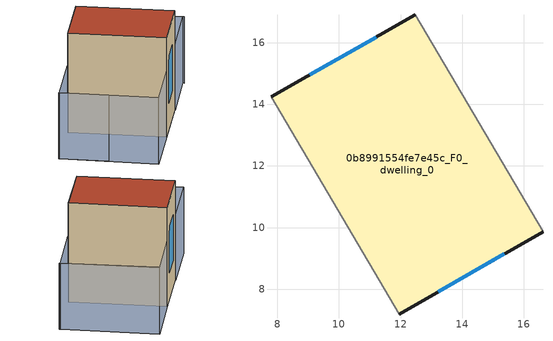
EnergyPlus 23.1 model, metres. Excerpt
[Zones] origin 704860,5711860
0b8991554fe7e45c_F0_dwelling_0
 floor ground (EU_floor_Construction): 12.47,16.9 16.62,9.87 11.96,7.19 7.79,14.24 z0
 wall outside (EU_wall_Construction): 12.47,16.9 7.79,14.24 / 11.96,7.19 16.62,9.87 z0:9
 wall adiabatic (EU_wall_Construction): 16.62,9.87 12.47,16.9 / 7.79,14.24 11.96,7.19 z0:9
 window (EU_Window_Construction): 11.21,16.19 9.05,14.96 / 13.22,7.91 15.37,9.14 z2.43:6.57
 roof outside (EU_roof_Construction): 16.62,9.87 12.47,16.9 7.79,14.24 11.96,7.19 z9
shading: 3.2,11.67 7.32,4.54 / 21.35,12.45 17.1,19.53 / 7.34,4.52 3.21,11.64 / 3.21,11.64 7.84,14.32 / 7.84,14.32 11.96,7.19 / 11.96,7.19 7.34,4.52 / 16.66,9.81 12.47,16.9 / 12.47,16.9 17.12,19.64 / 17.12,19.64 21.3,12.55 / 21.3,12.55 16.66,9.81 z0:6
[Building]
EU S2 Campaign: North Axis=0; Terrain=City; Solar Distribution=FullExterior
[Site:Location]
London: Latitude=51.5; Longitude=-0.5; Time Zone=0; Elevation=25
[SizingPeriod:WeatherFileDays]
AnnualSizingPeriod: Begin Month=1; Begin Day of Month=1; End Month=12; End Day of Month=31; Day of Week for Start Day=Monday; Use Weather File Daylight Saving Period=No; Use Weather File Rain and Snow Indicators=No
[MATERIAL]
EU_InternalMass_Material: Roughness=MediumRough; Thickness=0.1; Conductivity=1; Density=1800; Specific Heat=900; Thermal Absorptance=0.9; Solar Absorptance=0.7; Visible Absorptance=0.7
[MATERIAL:NOMASS] Roughness=MediumRough; Thermal Absorptance=0.9; Solar Absorptance=0.7; Visible Absorptance=0.7
Name | Thermal Resistance
EU_wall_NoMass | 0.555556
EU_roof_NoMass | 0.510204
EU_floor_NoMass | 1.68919
[WINDOWMATERIAL:SIMPLEGLAZINGSYSTEM]
EU_Window_SimpleGlazing: UFactor=3.96; Solar Heat Gain Coefficient=0.85; Visible Transmittance=0.85
[CONSTRUCTION]
EU_wall_Construction: EU_wall_NoMass
EU_roof_Construction: EU_roof_NoMass
EU_floor_Construction: EU_floor_NoMass
EU_InternalMass_Construction: EU_InternalMass_Material
EU_Window_Construction: EU_Window_SimpleGlazing
[ZONE]
0b8991554fe7e45c_F0_dwelling_0: Type=1; Multiplier=1; Ceiling Height=autocalculate; Volume=396.02; Floor Area=autocalculate; Part of Total Floor Area=Yes
[INTERNALMASS]
0b8991554fe7e45c_F0_dwelling_0_EU_InternalMass: Construction=EU_InternalMass_Construction; Zone or ZoneList=0b8991554fe7e45c_F0_dwelling_0; Surface Area=44.0023
[OTHEREQUIPMENT]
EU_Step8_InternalGain_0b8991554fe7e45c_F0_dwelling_0_f000: Fuel Type=Electricity; Zone or ZoneList or Space or SpaceList=0b8991554fe7e45c_F0_dwelling_0; Schedule=EU_Step8_GainSchedule_0b8991554fe7e45c_F0_dwelling_0_f000; Design Level Calculation Method=Watts/Area; Power per Zone Floor Area=1; Fraction Latent=0; Fraction Radiant=0; Fraction Lost=0; Carbon Dioxide Generation Rate=0; EndUse Subcategory=EU_Step8_InternalGains
[ZONEVENTILATION:DESIGNFLOWRATE]
EU_ConstantAir_0b8991554fe7e45c_F0_dwelling_0: Zone or ZoneList or Space or SpaceList=0b8991554fe7e45c_F0_dwelling_0; Schedule=EU_AlwaysOn; Design Flow Rate Calculation Method=AirChanges/Hour; Air Changes per Hour=0.48; Ventilation Type=Natural; Fan Pressure Rise=0; Fan Total Efficiency=1; Constant Term Coefficient=1; Temperature Term Coefficient=0; Velocity Term Coefficient=0; Velocity Squared Term Coefficient=0; Minimum Indoor Temperature=-100; Maximum Indoor Temperature=100; Delta Temperature=-100; Minimum Outdoor Temperature=-100; Maximum Outdoor Temperature=100; Maximum Wind Speed=40
[HVACTEMPLATE:THERMOSTAT]
EU_HeatOnly_0b8991554fe7e45c_F0_dwelling_0: Constant Heating Setpoint=20; Constant Cooling Setpoint=50
[HVACTEMPLATE:ZONE:IDEALLOADSAIRSYSTEM]
0b8991554fe7e45c_F0_dwelling_0: Template Thermostat=EU_HeatOnly_0b8991554fe7e45c_F0_dwelling_0; System Availability Schedule=EU_AlwaysOn; Maximum Heating Supply Air Temperature=50; Minimum Cooling Supply Air Temperature=13; Maximum Heating Supply Air Humidity Ratio=0.0156; Minimum Cooling Supply Air Humidity Ratio=0.0077; Heating Limit=NoLimit; Cooling Limit=NoLimit; Heating Availability Schedule=EU_AlwaysOn; Cooling Availability Schedule=EU_CoolingOff; Dehumidification Control Type=ConstantSensibleHeatRatio; Cooling Sensible Heat Ratio=0.7; Dehumidification Setpoint=60; Humidification Control Type=None; Humidification Setpoint=30; Outdoor Air Method=None; Outdoor Air Flow Rate per Person=0.00944; Outdoor Air Flow Rate per Zone Floor Area=0; Outdoor Air Flow Rate per Zone=0; Demand Controlled Ventilation Type=None; Outdoor Air Economizer Type=NoEconomizer; Heat Recovery Type=None; Sensible Heat Recovery Effectiveness=0.7; Latent Heat Recovery Effectiveness=0.65
[SIZING:ZONE]
0b8991554fe7e45c_F0_dwelling_0: Zone Cooling Design Supply Air Temperature Input Method=SupplyAirTemperature; Zone Cooling Design Supply Air Temperature=13; Zone Heating Design Supply Air Temperature Input Method=SupplyAirTemperature; Zone Heating Design Supply Air Temperature=50; Zone Cooling Design Supply Air Humidity Ratio=0.008; Zone Heating Design Supply Air Humidity Ratio=0.008; Cooling Design Air Flow Method=DesignDay; Cooling Design Air Flow Rate=0; Cooling Minimum Air Flow per Zone Floor Area=0.000762; Cooling Minimum Air Flow=0; Cooling Minimum Air Flow Fraction=0.2; Heating Design Air Flow Method=DesignDay; Heating Design Air Flow Rate=0; Heating Maximum Air Flow per Zone Floor Area=0.002032; Heating Maximum Air Flow=0.141576; Heating Maximum Air Flow Fraction=0.3; Account for Dedicated Outdoor Air System=No; Dedicated Outdoor Air System Control Strategy=NeutralSupplyAir; Dedicated Outdoor Air Low Setpoint Temperature for Design=autosize; Dedicated Outdoor Air High Setpoint Temperature for Design=autosize; Zone Load Sizing Method=Sensible Load Only No Latent Load; Zone Latent Cooling Design Supply Air Humidity Ratio Input Method=HumidityRatioDifference; Zone Cooling Design Supply Air Humidity Ratio Difference=0.005; Zone Latent Heating Design Supply Air Humidity Ratio Input Method=HumidityRatioDifference; Zone Humidification Design Supply Air Humidity Ratio Difference=0.005
[SCHEDULE:CONSTANT]
Name | Hourly Value
EU_AlwaysOn | 1
EU_CoolingOff | 0
[SCHEDULE:FILE]
EU_Step8_GainSchedule_0b8991554fe7e45c_F0_dwelling_0_f000: File=../../schedules/0b8991554fe7e45c/0b8991554fe7e45c_F0_dwelling_0_f000_gain.csv; Column Number=1; Rows to Skip at Top=0; Number of Hours of Data=8760; Column Separator=Comma; Interpolate to Timestep=No; Minutes per Item=60; Adjust Schedule for Daylight Savings=Yes
